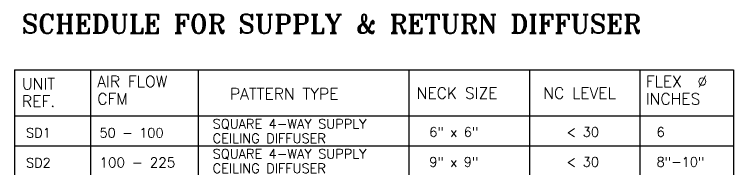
# Model space of a CAD drawing. Extents: x 417866230.2 to 417866327.8, y 43498045.5 to 43498135.4.
# Drawn here: x 417866308.85 to 417866327.84, y 43498101.84 to 43498105.94 of the extents above; entities that cross this region are included whole.
import ezdxf

# ---------------------------------------------------------------- set-up
doc = ezdxf.new("R2010")
doc.units = 0
doc.header["$MEASUREMENT"] = 0
doc.layers.add('FRAME', color=9, linetype='CONTINUOUS')
doc.layers.add('TXT-', color=9, linetype='CONTINUOUS')
doc.styles.add('ROMANS', font='ROMANS.shx', dxfattribs={"width": 0.6})
doc.styles.add('ROMANT', font='ROMANT.SHX')

msp = doc.modelspace()

# ---------------------------------------------------------------- linework, layer by layer
at = {"layer": 'FRAME', "color": 2}
for p, q in [((417866308.847, 43498104.476), (417866327.841, 43498104.476)), ((417866308.847, 43498104.476), (417866308.847, 43498103.251)), ((417866308.847, 43498103.251), (417866308.847, 43498096.133))]:
    msp.add_line(p, q, dxfattribs=at)
at = {"layer": 'TXT-', "color": 2}
for p, q in [((417866310.853, 43498104.476), (417866310.853, 43498096.133)), ((417866313.699, 43498104.476), (417866313.699, 43498096.133)), ((417866319.26, 43498104.476), (417866319.26, 43498096.133)), ((417866322.451, 43498104.476), (417866322.451, 43498096.133)), ((417866325.361, 43498104.476), (417866325.361, 43498096.133)), ((417866327.841, 43498104.476), (417866327.841, 43498103.251)), ((417866327.841, 43498103.251), (417866308.847, 43498103.251)), ((417866327.841, 43498103.251), (417866327.841, 43498096.133))]:
    msp.add_line(p, q, dxfattribs=at)
at = {"layer": 'TXT-', "color": 3}
msp.add_line((417866327.841, 43498102.46), (417866308.847, 43498102.46), dxfattribs=at)

# ---------------------------------------------------------------- texts
at = {"layer": 'TXT-', "color": 6}
for s, height, style, p in [('SCHEDULE FOR SUPPLY & RETURN DIFFUSER', 0.5, 'ROMANT', (417866309.043, 43498105.443)), ('UNIT', 0.3, 'ROMANS', (417866309.048, 43498103.956)), ('AIR FLOW', 0.3, 'ROMANS', (417866311.036, 43498104.018)), ('FLEX  %%C ', 0.3, 'ROMANS', (417866325.522, 43498104.018)), ('PATTERN TYPE', 0.3, 'ROMANS', (417866314.539, 43498103.691)), ('NECK SIZE', 0.3, 'ROMANS', (417866319.472, 43498103.712)), ('NC LEVEL', 0.3, 'ROMANS', (417866322.816, 43498103.712)), ('REF.', 0.3, 'ROMANS', (417866309.048, 43498103.496)), ('CFM', 0.3, 'ROMANS', (417866311.036, 43498103.559)), ('INCHES', 0.3, 'ROMANS', (417866325.522, 43498103.559))]:
    msp.add_text(s, height=height, dxfattribs=dict(at, style=style)).set_placement(p)
at = {"layer": 'TXT-', "color": 2, "style": 'ROMANS'}
for s, height, p in [('SQUARE 4-WAY SUPPLY', 0.25, (417866314.084, 43498102.923)), ('SD1', 0.25, (417866309.154, 43498102.688)), ('50 - 100', 0.25, (417866311.094, 43498102.688)), ('6" x 6"', 0.25, (417866319.804, 43498102.709)), ('< 30', 0.25, (417866323.429, 43498102.709)), ('6', 0.25, (417866325.806, 43498102.709)), ('CEILING DIFFUSER', 0.25, (417866314.084, 43498102.541)), ('SQUARE 4-WAY SUPPLY', 0.25, (417866314.084, 43498102.133)), ('100 - 225', 0.2625, (417866311.094, 43498101.897)), ('9" x 9"', 0.25, (417866319.804, 43498101.918)), ('< 30', 0.25, (417866323.429, 43498101.918)), ('8"-10"', 0.25, (417866325.806, 43498101.918)), ('SD2', 0.25, (417866309.154, 43498101.897)), ('CEILING DIFFUSER', 0.25, (417866314.084, 43498101.75))]:
    msp.add_text(s, height=height, dxfattribs=at).set_placement(p)

doc.saveas('drawing.dxf')
